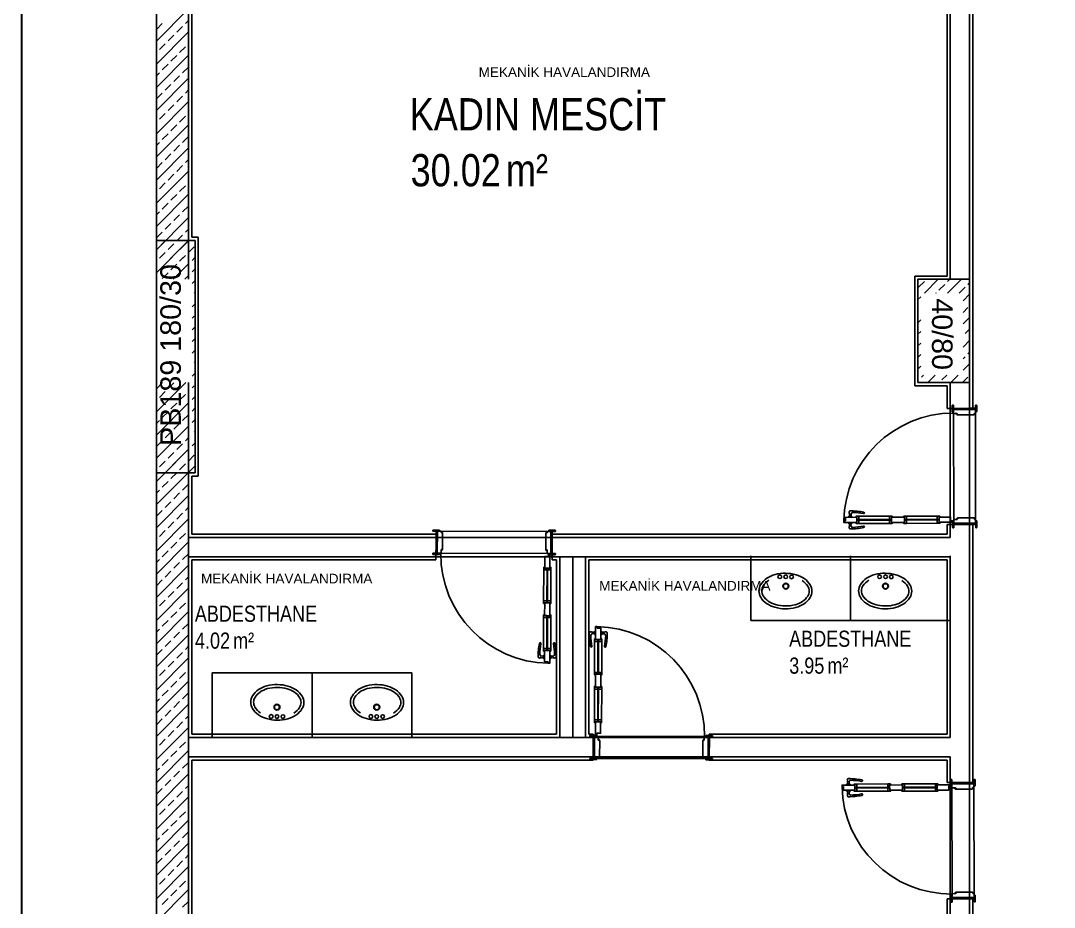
# Model space of a CAD drawing. Header units: centimetres. Extents: x 357699 to 366480, y -615216 to -609849.
# Drawn here: x 357699 to 358500, y -612708 to -612021 of the extents above; entities that cross this region are included whole.
import ezdxf

# ---------------------------------------------------------------- set-up
doc = ezdxf.new("R2010")
doc.units = ezdxf.units.CM
for name, color, linetype in [('ROTAS-HAV-CERCEVE', 7, 'Continuous'), ('ROTAS-MIMARI', 8, 'Continuous'), ('ROTAS-MIMARI-KOLON', 8, 'Continuous')]:
    doc.layers.add(name, color=color, linetype=linetype)
doc.styles.add('ROTAS', font='arial.ttf')

msp = doc.modelspace()

# ---------------------------------------------------------------- linework, layer by layer
at = {"layer": 'ROTAS-HAV-CERCEVE', "const_width": 1.5}
msp.add_lwpolyline([(357700, -615060), (359300, -615060), (359300, -609850), (357700, -609850)], close=True, dxfattribs=at)
at = {"layer": 'ROTAS-MIMARI'}
for p, q in [((357804.37, -613401.35), (357804.37, -611886.35)), ((357804.37, -614601.35), (357804.37, -611886.35)), ((357804.37, -611886.35), (357804.37, -614601.35)), ((357804.37, -612221.35), (357804.37, -611886.35)), ((357804.37, -611886.35), (357804.37, -614601.35)), ((357829.37, -612221.35), (357829.37, -611916.35)), ((357829.37, -612191.35), (357829.37, -611916.35)), ((358434.37, -612806.35), (358434.37, -611911.35)), ((357831.87, -612188.85), (357831.87, -611918.85)), ((358436.87, -612169.95), (358436.87, -611918.85)), ((358416.87, -611993.85), (358416.87, -612218.85)), ((358419.37, -611991.35), (358419.37, -612221.35)), ((357829.14, -612038.96), (357829.37, -612038.73)), ((357804.37, -612045.77), (357804.45, -612045.69)), ((357829.14, -612092.84), (357829.37, -612092.62)), ((357804.37, -612099.66), (357804.45, -612099.58)), ((357829.14, -612146.72), (357829.37, -612146.5)), ((357804.37, -612153.54), (357804.45, -612153.46)), ((358436.83, -612321.34), (358436.87, -612169.95)), ((357836.87, -612188.85), (357831.87, -612188.85)), ((357836.87, -612373.85), (357836.87, -612188.85)), ((357804.37, -612371.35), (357804.37, -612191.35)), ((357804.37, -612191.35), (357834.37, -612191.35)), ((357834.37, -612191.35), (357829.37, -612191.35)), ((357834.37, -612191.35), (357834.37, -612371.35)), ((357834.37, -612371.35), (357834.37, -612191.35)), ((357804.37, -612207.42), (357804.45, -612207.34)), ((357804.37, -612821.35), (357804.37, -612301.35)), ((357829.37, -612701.35), (357829.37, -612301.35)), ((358419.37, -612301.35), (358419.37, -612421.35)), ((358416.87, -612303.85), (358416.87, -612321.37)), ((357804.37, -612315.18), (357804.45, -612315.1)), ((358416.87, -612321.37), (358424.37, -612321.37)), ((358420.86, -612319.17), (358420.87, -612323.78)), ((358421.16, -612318.87), (358421.86, -612318.87)), ((358421.16, -612318.87), (358421.86, -612318.87)), ((358421.17, -612324.08), (358421.87, -612324.08)), ((358421.86, -612318.87), (358421.87, -612325.02)), ((358421.87, -612321.37), (358424.37, -612321.37)), ((358421.87, -612322.37), (358438.87, -612322.33)), ((358422.06, -612407.72), (358421.87, -612325.02)), ((358422.18, -612325.32), (358424.68, -612325.32)), ((358436.37, -612321.34), (358424.37, -612321.37)), ((358424.37, -612321.37), (358424.37, -612322.37)), ((358424.68, -612325.32), (358424.68, -612326.12)), ((358434.33, -612321.34), (358436.83, -612321.34)), ((358436.37, -612321.34), (358438.87, -612321.33)), ((358436.37, -612321.34), (358436.37, -612322.34)), ((358437.88, -612325.29), (358438.58, -612325.28)), ((358437.88, -612325.29), (358437.88, -612326.09)), ((358438.86, -612318.83), (358439.56, -612318.83)), ((358438.86, -612318.83), (358438.87, -612324.98)), ((358438.86, -612318.83), (358439.56, -612318.83)), ((358438.87, -612324.04), (358439.57, -612324.04)), ((358439.06, -612407.68), (358438.87, -612324.98)), ((358439.86, -612319.13), (358439.87, -612323.74)), ((358424.52, -612325.8), (358424.52, -612326.05)), ((358424.64, -612325.58), (358424.64, -612326.27)), ((358424.64, -612325.8), (358425.12, -612325.8)), ((358424.64, -612326.05), (358425.12, -612326.05)), ((358424.98, -612326.41), (358437.58, -612326.39)), ((358425.12, -612325.8), (358425.12, -612326.05)), ((357804.37, -612369.06), (357804.45, -612368.98)), ((357804.37, -612369.06), (357804.45, -612368.98)), ((357829.37, -612421.35), (357829.37, -612371.35)), ((357831.87, -612418.85), (357831.87, -612373.85)), ((357831.87, -612373.85), (357836.87, -612373.85)), ((358372.41, -612404.94), (358348.48, -612404.99)), ((358409.3, -612404.86), (358385.37, -612404.91)), ((358373.9, -612407.53), (358347.01, -612407.59)), ((358373.9, -612407.95), (358347.01, -612408.01)), ((358372.42, -612410.54), (358348.49, -612410.59)), ((358383.9, -612407.51), (358410.79, -612407.45)), ((358383.9, -612407.93), (358410.79, -612407.87)), ((358409.32, -612410.46), (358385.38, -612410.51)), ((358424.37, -612411.37), (358416.87, -612411.37)), ((358416.87, -612411.37), (358416.87, -612418.85)), ((358421.02, -612408.69), (358420.79, -612408.65)), ((358420.96, -612408.99), (358420.79, -612408.95)), ((358421.07, -612413.57), (358421.06, -612409.82)), ((358421.36, -612409.52), (358422.06, -612409.52)), ((358421.93, -612409.09), (358422.06, -612409.09)), ((358421.94, -612408.79), (358422.06, -612408.79)), ((358422.07, -612413.87), (358422.06, -612407.72)), ((358422.06, -612410.37), (358439.06, -612410.33)), ((358422.07, -612411.37), (358424.57, -612411.37)), ((358422.36, -612407.42), (358424.86, -612407.42)), ((358424.57, -612411.37), (358424.56, -612410.37)), ((358436.57, -612411.34), (358424.57, -612411.37)), ((358424.7, -612406.93), (358424.7, -612406.68)), ((358424.82, -612407.15), (358424.82, -612406.46)), ((358424.82, -612406.68), (358425.3, -612406.68)), ((358424.82, -612406.93), (358425.3, -612406.93)), ((358424.86, -612407.42), (358424.86, -612406.62)), ((358425.16, -612406.31), (358437.76, -612406.29)), ((358425.3, -612406.93), (358425.3, -612406.68)), ((358436.87, -612411.39), (358434.37, -612411.39)), ((358436.57, -612411.34), (358436.56, -612410.34)), ((358436.57, -612411.34), (358439.07, -612411.33)), ((358436.87, -612611.32), (358436.87, -612411.39)), ((358438.06, -612407.39), (358438.06, -612406.59)), ((358438.06, -612407.39), (358438.76, -612407.38)), ((358439.07, -612413.83), (358439.06, -612407.68)), ((358439.06, -612408.63), (358439.76, -612408.62)), ((358440.07, -612413.53), (358440.06, -612408.92)), ((357829.14, -612416.13), (357829.37, -612415.9)), ((358419.37, -612421.35), (357829.37, -612421.35)), ((358021.04, -612418.85), (357831.87, -612418.85)), ((358018.55, -612416.65), (358018.55, -612415.95)), ((358018.55, -612416.65), (358018.55, -612415.95)), ((358018.55, -612416.65), (358024.7, -612416.66)), ((358018.85, -612415.65), (358023.46, -612415.66)), ((358021.04, -612419.15), (358021.02, -612431.15)), ((358021.04, -612419.15), (358021.05, -612416.65)), ((358021.04, -612421.35), (358021.04, -612418.85)), ((358021.04, -612419.15), (358022.04, -612419.15)), ((358022.01, -612433.65), (358022.05, -612416.65)), ((358023.76, -612416.66), (358023.76, -612415.96)), ((358107.4, -612416.84), (358024.7, -612416.66)), ((358025, -612417.66), (358025, -612416.96)), ((358025, -612417.66), (358025.8, -612417.66)), ((358026.07, -612430.56), (358026.1, -612417.96)), ((358105.97, -612430.74), (358106, -612418.14)), ((358107.1, -612417.84), (358106.3, -612417.84)), ((358107.1, -612417.84), (358107.1, -612417.14)), ((358113.55, -612416.86), (358107.4, -612416.84)), ((358108.34, -612416.85), (358108.34, -612416.15)), ((358113.25, -612415.86), (358108.64, -612415.85)), ((358110.01, -612433.85), (358110.05, -612416.85)), ((358111.04, -612419.35), (358110.04, -612419.35)), ((358111.04, -612419.35), (358111.02, -612431.35)), ((358416.87, -612418.85), (358111.03, -612418.85)), ((358111.03, -612418.85), (358111.04, -612421.35)), ((358111.04, -612419.35), (358111.05, -612416.85)), ((358113.55, -612416.86), (358113.55, -612416.16)), ((358113.55, -612416.86), (358113.55, -612416.16)), ((358421.37, -612413.87), (358422.07, -612413.87)), ((358421.37, -612413.87), (358422.07, -612413.87)), ((358439.07, -612413.83), (358439.77, -612413.83)), ((358439.07, -612413.83), (358439.77, -612413.83)), ((357804.37, -612422.94), (357804.45, -612422.86)), ((358116.87, -612436.35), (357829.37, -612436.35)), ((357829.37, -612436.35), (357829.37, -612576.35)), ((358018.51, -612434.35), (358018.51, -612433.65)), ((358018.51, -612433.65), (358024.66, -612433.66)), ((358018.51, -612434.35), (358018.51, -612433.65)), ((358018.81, -612434.65), (358023.42, -612434.66)), ((358020.99, -612431.35), (358020.99, -612438.85)), ((358021.01, -612433.65), (358021.02, -612431.15)), ((358021.02, -612431.15), (358022.02, -612431.15)), ((358023.72, -612434.36), (358023.72, -612433.66)), ((358107.36, -612433.84), (358024.66, -612433.66)), ((358024.96, -612433.36), (358024.97, -612430.86)), ((358024.97, -612430.86), (358025.77, -612430.86)), ((358025.23, -612430.9), (358025.92, -612430.9)), ((358025.45, -612430.42), (358025.71, -612430.42)), ((358025.45, -612430.9), (358025.45, -612430.42)), ((358025.45, -612431.02), (358025.7, -612431.02)), ((358025.71, -612430.9), (358025.71, -612430.42)), ((358106.8, -612431.08), (358106.11, -612431.08)), ((358107.07, -612431.04), (358106.27, -612431.04)), ((358106.59, -612430.6), (358106.33, -612430.6)), ((358106.33, -612431.08), (358106.33, -612430.6)), ((358106.58, -612431.2), (358106.33, -612431.2)), ((358106.58, -612431.08), (358106.59, -612430.6)), ((358107.06, -612433.54), (358107.07, -612431.04)), ((358113.51, -612433.86), (358107.36, -612433.84)), ((358108.33, -612434.89), (358108.28, -612435.12)), ((358108.43, -612433.97), (358108.43, -612433.85)), ((358108.62, -612434.95), (358108.59, -612435.12)), ((358108.73, -612433.98), (358108.73, -612433.85)), ((358109.16, -612434.55), (358109.16, -612433.85)), ((358113.21, -612434.86), (358109.46, -612434.85)), ((358111.02, -612431.35), (358110.02, -612431.35)), ((358111.01, -612433.85), (358111.02, -612431.35)), ((358111.02, -612438.85), (358111.02, -612431.35)), ((358113.51, -612434.56), (358113.51, -612433.86)), ((358113.51, -612434.56), (358113.51, -612433.86)), ((358116.87, -612576.35), (358116.87, -612436.35)), ((358136.87, -612436.35), (358116.87, -612436.35)), ((358126.87, -612576.35), (358126.87, -612436.35)), ((358419.37, -612436.35), (358136.87, -612436.35)), ((358136.87, -612436.35), (358136.87, -612576.35)), ((358264.8, -612485.73), (358264.8, -612435.73)), ((358342.07, -612485.73), (358342.07, -612435.73)), ((358342.07, -612435.73), (358342.07, -612485.73)), ((358419.35, -612435.73), (358419.35, -612485.73)), ((358419.37, -612576.35), (358419.37, -612436.35)), ((358020.99, -612438.85), (357831.87, -612438.85)), ((357831.87, -612438.85), (357831.87, -612573.85)), ((358106.97, -612472), (358107.03, -612445.11)), ((358107.39, -612472.01), (358107.45, -612445.11)), ((358114.37, -612438.85), (358111.02, -612438.85)), ((358114.37, -612573.85), (358114.37, -612438.85)), ((358416.87, -612438.85), (358139.37, -612438.85)), ((358139.37, -612438.85), (358139.37, -612573.85)), ((358416.87, -612573.85), (358416.87, -612438.85)), ((358104.44, -612446.59), (358104.39, -612470.52)), ((358110.04, -612446.6), (358109.99, -612470.53)), ((357804.37, -612476.83), (357804.45, -612476.75)), ((357829.14, -612470.01), (357829.37, -612469.79)), ((358104.36, -612483.48), (358104.31, -612507.41)), ((358106.95, -612482), (358106.89, -612508.9)), ((358107.37, -612482.01), (358107.31, -612508.9)), ((358109.96, -612483.49), (358109.91, -612507.42)), ((358342.07, -612485.73), (358264.8, -612485.73)), ((358419.35, -612485.73), (358342.07, -612485.73)), ((358146.39, -612527.41), (358146.45, -612500.51)), ((358146.81, -612527.41), (358146.87, -612500.52)), ((358143.8, -612525.92), (358143.86, -612501.99)), ((358149.4, -612525.93), (358149.46, -612502)), ((357829.14, -612523.89), (357829.37, -612523.67)), ((357804.37, -612530.71), (357804.45, -612530.63)), ((357847.69, -612576.35), (357847.69, -612526.35)), ((357847.69, -612526.35), (357924.97, -612526.35)), ((357924.97, -612526.35), (357924.97, -612576.35)), ((357924.97, -612576.35), (357924.97, -612526.35)), ((357924.97, -612526.35), (358002.24, -612526.35)), ((358002.24, -612526.35), (358002.24, -612576.35)), ((358143.72, -612562.81), (358143.77, -612538.88)), ((358146.37, -612537.41), (358146.31, -612564.3)), ((358146.79, -612537.41), (358146.73, -612564.3)), ((358149.32, -612562.82), (358149.37, -612538.89)), ((357829.14, -612577.77), (357829.37, -612577.55)), ((357829.37, -612576.35), (358116.87, -612576.35)), ((357831.87, -612573.85), (358114.37, -612573.85)), ((358116.87, -612576.35), (358136.87, -612576.35)), ((358136.87, -612576.35), (358419.37, -612576.35)), ((358139.37, -612573.85), (358142.72, -612573.85)), ((358140.25, -612574.85), (358140.25, -612575.55)), ((358140.25, -612574.85), (358140.25, -612575.55)), ((358140.25, -612575.55), (358146.4, -612575.57)), ((358140.55, -612574.55), (358144.3, -612574.56)), ((358142.72, -612573.85), (358142.72, -612581.35)), ((358142.72, -612590.06), (358142.75, -612578.06)), ((358142.75, -612575.56), (358142.75, -612578.06)), ((358142.75, -612578.06), (358143.75, -612578.06)), ((358143.75, -612575.56), (358143.71, -612592.56)), ((358144.6, -612574.86), (358144.6, -612575.56)), ((358145.03, -612575.43), (358145.03, -612575.56)), ((358145.14, -612574.46), (358145.17, -612574.3)), ((358145.33, -612575.44), (358145.33, -612575.56)), ((358145.43, -612574.52), (358145.48, -612574.3)), ((358146.4, -612575.57), (358229.1, -612575.75)), ((358146.7, -612575.87), (358146.7, -612578.37)), ((358146.7, -612578.37), (358147.5, -612578.37)), ((358146.96, -612578.33), (358147.65, -612578.33)), ((358147.18, -612578.21), (358147.43, -612578.21)), ((358147.18, -612578.33), (358147.18, -612578.81)), ((358147.18, -612578.81), (358147.43, -612578.81)), ((358147.43, -612578.33), (358147.43, -612578.81)), ((358147.79, -612578.67), (358147.77, -612591.27)), ((358227.69, -612578.85), (358227.67, -612591.45)), ((358228.53, -612578.51), (358227.84, -612578.51)), ((358228.8, -612578.55), (358228, -612578.55)), ((358228.31, -612578.39), (358228.06, -612578.39)), ((358228.06, -612578.51), (358228.06, -612578.99)), ((358228.31, -612578.99), (358228.06, -612578.99)), ((358228.31, -612578.51), (358228.31, -612578.99)), ((358228.8, -612576.05), (358228.8, -612578.55)), ((358235.25, -612575.76), (358229.1, -612575.75)), ((358230.04, -612575.05), (358230.04, -612575.75)), ((358234.95, -612574.76), (358230.35, -612574.75)), ((358231.75, -612575.76), (358231.71, -612592.76)), ((358232.75, -612578.26), (358231.75, -612578.26)), ((358232.72, -612590.26), (358232.75, -612578.26)), ((358232.74, -612581.35), (358232.74, -612573.85)), ((358232.74, -612573.85), (358416.87, -612573.85)), ((358232.75, -612575.76), (358232.75, -612578.26)), ((358235.25, -612575.06), (358235.25, -612575.76)), ((358235.25, -612575.06), (358235.25, -612575.76)), ((357804.37, -612584.59), (357804.45, -612584.51)), ((357829.37, -612791.35), (357829.37, -612591.35)), ((357829.37, -612591.35), (358419.37, -612591.35)), ((357831.87, -612788.85), (357831.87, -612593.85)), ((357831.87, -612593.85), (358142.72, -612593.85)), ((358140.21, -612592.55), (358140.21, -612593.25)), ((358140.21, -612592.55), (358146.36, -612592.57)), ((358140.21, -612592.55), (358140.21, -612593.25)), ((358140.51, -612593.55), (358145.12, -612593.56)), ((358142.72, -612590.06), (358142.71, -612592.56)), ((358142.72, -612590.06), (358143.72, -612590.06)), ((358142.72, -612593.85), (358142.72, -612591.35)), ((358145.42, -612592.56), (358145.42, -612593.26)), ((358146.36, -612592.57), (358229.06, -612592.75)), ((358146.67, -612591.57), (358146.66, -612592.27)), ((358146.67, -612591.57), (358147.47, -612591.57)), ((358228.77, -612591.75), (358227.97, -612591.75)), ((358228.77, -612591.75), (358228.76, -612592.45)), ((358235.21, -612592.76), (358229.06, -612592.75)), ((358230.01, -612592.75), (358230, -612593.45)), ((358234.91, -612593.76), (358230.3, -612593.75)), ((358232.72, -612590.26), (358231.72, -612590.26)), ((358232.72, -612590.26), (358232.71, -612592.76)), ((358232.72, -612591.35), (358232.72, -612593.85)), ((358232.72, -612593.85), (358416.87, -612593.85)), ((358235.21, -612592.76), (358235.21, -612593.46)), ((358235.21, -612592.76), (358235.21, -612593.46)), ((358416.87, -612593.85), (358416.87, -612611.36)), ((358419.37, -612591.35), (358419.37, -612771.35)), ((358370.96, -612612.41), (358347.03, -612612.46)), ((358407.85, -612612.33), (358383.92, -612612.38)), ((358416.87, -612611.36), (358424.37, -612611.35)), ((358419.5, -612613.75), (358419.33, -612613.78)), ((358419.59, -612609.16), (358419.6, -612612.91)), ((358419.89, -612608.86), (358420.59, -612608.86)), ((358419.89, -612608.86), (358420.59, -612608.86)), ((358419.9, -612613.21), (358420.6, -612613.21)), ((358420.47, -612613.64), (358420.6, -612613.64)), ((358420.59, -612608.86), (358420.6, -612615.01)), ((358420.6, -612611.36), (358423.1, -612611.35)), ((358420.6, -612612.36), (358437.6, -612612.32)), ((358435.1, -612611.33), (358423.1, -612611.35)), ((358423.1, -612611.35), (358423.1, -612612.35)), ((358434.37, -612611.33), (358436.87, -612611.32)), ((358435.1, -612611.33), (358437.6, -612611.32)), ((358435.1, -612611.33), (358435.1, -612612.33)), ((358437.59, -612608.82), (358438.29, -612608.82)), ((358437.59, -612608.82), (358437.6, -612614.97)), ((358437.59, -612608.82), (358438.29, -612608.82)), ((358438.59, -612609.12), (358438.6, -612613.73)), ((358372.44, -612615), (358345.55, -612615.06)), ((358372.44, -612615.42), (358345.55, -612615.48)), ((358370.97, -612618.01), (358347.04, -612618.06)), ((358382.44, -612614.97), (358409.34, -612614.91)), ((358382.44, -612615.39), (358409.34, -612615.33)), ((358407.86, -612617.93), (358383.93, -612617.98)), ((358419.56, -612614.04), (358419.33, -612614.09)), ((358420.48, -612613.94), (358420.6, -612613.94)), ((358420.6, -612615.01), (358420.79, -612697.71)), ((358420.91, -612615.31), (358423.41, -612615.3)), ((358423.25, -612615.78), (358423.25, -612616.04)), ((358423.37, -612615.57), (358423.37, -612616.26)), ((358423.37, -612615.78), (358423.85, -612615.78)), ((358423.37, -612616.04), (358423.85, -612616.04)), ((358423.41, -612615.3), (358423.41, -612616.1)), ((358423.71, -612616.4), (358436.31, -612616.37)), ((358423.85, -612615.78), (358423.85, -612616.04)), ((358436.61, -612615.27), (358437.31, -612615.27)), ((358436.61, -612615.27), (358436.61, -612616.07)), ((358437.6, -612614.03), (358438.3, -612614.03)), ((358437.6, -612614.97), (358437.79, -612697.67)), ((357829.14, -612631.66), (357829.37, -612631.43)), ((357804.37, -612638.47), (357804.45, -612638.39)), ((357829.14, -612685.54), (357829.37, -612685.31)), ((357804.37, -612692.35), (357804.45, -612692.27)), ((357829.37, -612791.35), (357829.37, -612701.35)), ((358424.37, -612701.35), (358416.87, -612701.36)), ((358416.87, -612701.36), (358416.87, -612768.85)), ((358419.8, -612703.56), (358419.79, -612698.95)), ((358420.09, -612698.65), (358420.79, -612698.65)), ((358420.8, -612703.86), (358420.79, -612697.71)), ((358420.79, -612700.36), (358437.79, -612700.32)), ((358420.8, -612701.36), (358423.3, -612701.35)), ((358421.09, -612697.41), (358423.59, -612697.4)), ((358423.3, -612701.35), (358423.29, -612700.35)), ((358435.3, -612701.33), (358423.3, -612701.35)), ((358423.43, -612696.92), (358423.43, -612696.66)), ((358423.55, -612697.14), (358423.55, -612696.45)), ((358423.55, -612696.66), (358424.03, -612696.66)), ((358423.55, -612696.92), (358424.03, -612696.92)), ((358423.59, -612697.4), (358423.59, -612696.6)), ((358423.89, -612696.3), (358436.49, -612696.27)), ((358424.03, -612696.92), (358424.03, -612696.66)), ((358436.87, -612701.33), (358434.37, -612701.33)), ((358435.3, -612701.33), (358435.29, -612700.33)), ((358435.3, -612701.33), (358437.8, -612701.32)), ((358436.79, -612697.37), (358436.79, -612696.57)), ((358436.79, -612697.37), (358437.49, -612697.37)), ((358436.87, -612803.85), (358436.87, -612701.33)), ((358437.8, -612703.82), (358437.79, -612697.67)), ((358437.79, -612698.61), (358438.49, -612698.61)), ((358438.8, -612703.52), (358438.79, -612698.91)), ((358420.1, -612703.86), (358420.8, -612703.86)), ((358420.1, -612703.86), (358420.8, -612703.86)), ((358437.8, -612703.82), (358438.5, -612703.82)), ((358437.8, -612703.82), (358438.5, -612703.82))]:
    msp.add_line(p, q, dxfattribs=at)
for points in [[(358340.39, -612405.81), (358340.39, -612405.31), (358343.39, -612405.31), (358343.39, -612405.81)], [(358342.64, -612405.31), (358342.51, -612402.85), (358343.73, -612402.04)], [(358340.4, -612409.81), (358340.4, -612410.31), (358343.4, -612410.31), (358343.4, -612409.81)], [(358373.9, -612407.65), (358347.01, -612407.71)], [(358347.01, -612407.91), (358373.9, -612407.85)], [(358383.9, -612407.63), (358410.79, -612407.57)], [(358410.79, -612407.77), (358383.9, -612407.83)], [(358107.09, -612472), (358107.15, -612445.11)], [(358107.35, -612445.11), (358107.29, -612472)], [(358107.07, -612482), (358107.01, -612508.9)], [(358107.21, -612508.9), (358107.27, -612482)], [(358144.67, -612493.9), (358144.17, -612493.9), (358144.17, -612496.9), (358144.67, -612496.9)], [(358146.55, -612500.51), (358146.49, -612527.41)], [(358146.69, -612527.41), (358146.75, -612500.52)], [(358148.67, -612493.91), (358149.17, -612493.91), (358149.17, -612496.91), (358148.67, -612496.91)], [(358149.17, -612496.16), (358151.63, -612496.04), (358152.44, -612497.27)], [(358104.59, -612513.25), (358102.13, -612513.37), (358101.33, -612512.14)], [(358105.09, -612515.5), (358104.59, -612515.5), (358104.59, -612512.5), (358105.09, -612512.5)], [(358109.09, -612515.51), (358109.59, -612515.51), (358109.59, -612512.51), (358109.09, -612512.51)], [(358146.41, -612564.3), (358146.47, -612537.41)], [(358146.67, -612537.41), (358146.61, -612564.3)], [(358338.94, -612613.28), (358338.94, -612612.78), (358341.94, -612612.77), (358341.94, -612613.27)], [(358338.95, -612617.28), (358338.95, -612617.78), (358341.95, -612617.77), (358341.95, -612617.27)], [(358341.2, -612617.78), (358341.08, -612620.23), (358342.31, -612621.04)], [(358345.55, -612615.16), (358372.44, -612615.1)], [(358372.44, -612615.3), (358345.55, -612615.36)], [(358409.34, -612615.01), (358382.44, -612615.07)], [(358382.44, -612615.27), (358409.34, -612615.21)]]:
    msp.add_lwpolyline(points, dxfattribs=at)
for points in [[(358346.48, -612405.8), (358346.48, -612405), (358348.48, -612404.99), (358348.49, -612407.58), (358347.01, -612407.59), (358347, -612405.8)], [(358374.41, -612405.74), (358374.41, -612404.94), (358372.41, -612404.94), (358372.42, -612407.53), (358373.9, -612407.53), (358373.89, -612405.74)], [(358383.37, -612405.72), (358383.37, -612404.92), (358385.37, -612404.91), (358385.38, -612407.5), (358383.9, -612407.51), (358383.89, -612405.72)], [(358411.31, -612405.65), (358411.3, -612404.85), (358409.3, -612404.86), (358409.31, -612407.45), (358410.79, -612407.45), (358410.79, -612405.66)], [(358338.16, -612408.62), (358337.01, -612408.62), (358337.01, -612409.82), (358347.01, -612409.8), (358347, -612405.8), (358338.15, -612405.82)], [(358346.49, -612409.8), (358346.49, -612410.6), (358348.49, -612410.59), (358348.49, -612408), (358347.01, -612408.01), (358347.01, -612409.8)], [(358374.42, -612409.74), (358374.42, -612410.54), (358372.42, -612410.54), (358372.42, -612407.95), (358373.9, -612407.95), (358373.9, -612409.74)], [(358383.9, -612409.72), (358383.89, -612405.72), (358373.89, -612405.74), (358373.9, -612409.74), (358383.9, -612409.72)], [(358383.38, -612409.72), (358383.38, -612410.52), (358385.38, -612410.51), (358385.38, -612407.92), (358383.9, -612407.93), (358383.9, -612409.72)], [(358411.31, -612409.65), (358411.32, -612410.45), (358409.32, -612410.46), (358409.31, -612407.87), (358410.79, -612407.87), (358410.79, -612409.66)], [(358410.79, -612409.66), (358420.79, -612409.63), (358420.79, -612408.43), (358419.64, -612408.44), (358419.64, -612405.64), (358410.79, -612405.66)], [(358109.24, -612445.12), (358109.27, -612435.12), (358108.07, -612435.11), (358108.06, -612436.26), (358105.26, -612436.26), (358105.24, -612445.11)], [(358105.25, -612444.59), (358104.45, -612444.59), (358104.44, -612446.59), (358107.03, -612446.59), (358107.03, -612445.11), (358105.24, -612445.11)], [(358109.25, -612444.6), (358110.05, -612444.6), (358110.04, -612446.6), (358107.45, -612446.59), (358107.45, -612445.11), (358109.24, -612445.12)], [(358105.18, -612472.52), (358104.38, -612472.52), (358104.39, -612470.52), (358106.98, -612470.52), (358106.97, -612472), (358105.18, -612472)], [(358109.18, -612472.01), (358105.18, -612472), (358105.16, -612482), (358109.16, -612482.01), (358109.18, -612472.01)], [(358109.18, -612472.53), (358109.98, -612472.53), (358109.99, -612470.53), (358107.4, -612470.53), (358107.39, -612472.01), (358109.18, -612472.01)], [(358105.16, -612481.48), (358104.36, -612481.48), (358104.36, -612483.48), (358106.95, -612483.48), (358106.95, -612482), (358105.16, -612482)], [(358109.16, -612481.49), (358109.96, -612481.49), (358109.96, -612483.49), (358107.37, -612483.49), (358107.37, -612482.01), (358109.16, -612482.01)], [(358145.88, -612491.66), (358145.88, -612490.51), (358144.68, -612490.51), (358144.66, -612500.51), (358148.66, -612500.52), (358148.68, -612491.67)], [(358144.66, -612499.99), (358143.86, -612499.99), (358143.86, -612501.99), (358146.45, -612501.99), (358146.45, -612500.51), (358144.66, -612500.51)], [(358148.66, -612500), (358149.46, -612500), (358149.46, -612502), (358146.87, -612502), (358146.87, -612500.52), (358148.66, -612500.52)], [(358105.1, -612509.41), (358104.3, -612509.41), (358104.31, -612507.41), (358106.9, -612507.42), (358106.89, -612508.9), (358105.1, -612508.89)], [(358107.88, -612517.75), (358107.88, -612518.9), (358109.08, -612518.9), (358109.1, -612508.9), (358105.1, -612508.89), (358105.08, -612517.74)], [(358109.1, -612509.42), (358109.9, -612509.42), (358109.91, -612507.42), (358107.32, -612507.42), (358107.31, -612508.9), (358109.1, -612508.9)], [(358144.6, -612527.92), (358143.8, -612527.92), (358143.8, -612525.92), (358146.39, -612525.93), (358146.39, -612527.41), (358144.6, -612527.4)], [(358144.58, -612537.4), (358148.58, -612537.41), (358148.6, -612527.41), (358144.6, -612527.4), (358144.58, -612537.4)], [(358148.6, -612527.93), (358149.4, -612527.93), (358149.4, -612525.93), (358146.81, -612525.93), (358146.81, -612527.41), (358148.6, -612527.41)], [(358144.58, -612536.88), (358143.78, -612536.88), (358143.77, -612538.88), (358146.36, -612538.89), (358146.37, -612537.41), (358144.58, -612537.4)], [(358148.58, -612536.89), (358149.38, -612536.89), (358149.37, -612538.89), (358146.78, -612538.89), (358146.79, -612537.41), (358148.58, -612537.41)], [(358144.52, -612564.81), (358143.72, -612564.81), (358143.72, -612562.81), (358146.31, -612562.82), (358146.31, -612564.3), (358144.52, -612564.29)], [(358144.52, -612564.29), (358144.5, -612574.29), (358145.7, -612574.3), (358145.7, -612573.15), (358148.5, -612573.15), (358148.52, -612564.3)], [(358148.52, -612564.82), (358149.32, -612564.82), (358149.32, -612562.82), (358146.73, -612562.82), (358146.73, -612564.3), (358148.52, -612564.3)], [(358336.7, -612614.49), (358335.55, -612614.49), (358335.55, -612613.29), (358345.55, -612613.27), (358345.56, -612617.27), (358336.71, -612617.29)], [(358345.03, -612613.27), (358345.03, -612612.47), (358347.03, -612612.46), (358347.03, -612615.05), (358345.55, -612615.06), (358345.55, -612613.27)], [(358372.96, -612613.21), (358372.96, -612612.41), (358370.96, -612612.41), (358370.96, -612615), (358372.44, -612615), (358372.44, -612613.21)], [(358382.44, -612613.18), (358382.45, -612617.18), (358372.45, -612617.21), (358372.44, -612613.21), (358382.44, -612613.18)], [(358381.92, -612613.19), (358381.92, -612612.39), (358383.92, -612612.38), (358383.92, -612614.97), (358382.44, -612614.97), (358382.44, -612613.18)], [(358409.85, -612613.12), (358409.85, -612612.32), (358407.85, -612612.33), (358407.86, -612614.92), (358409.34, -612614.91), (358409.33, -612613.12)], [(358409.33, -612613.12), (358419.33, -612613.1), (358419.33, -612614.3), (358418.18, -612614.3), (358418.19, -612617.1), (358409.34, -612617.12)], [(358345.04, -612617.27), (358345.04, -612618.07), (358347.04, -612618.06), (358347.03, -612615.47), (358345.55, -612615.48), (358345.56, -612617.27)], [(358372.97, -612617.21), (358372.97, -612618.01), (358370.97, -612618.01), (358370.96, -612615.42), (358372.44, -612615.42), (358372.45, -612617.21)], [(358381.93, -612617.19), (358381.93, -612617.99), (358383.93, -612617.98), (358383.92, -612615.39), (358382.44, -612615.39), (358382.45, -612617.18)], [(358409.86, -612617.12), (358409.86, -612617.92), (358407.86, -612617.93), (358407.86, -612615.34), (358409.34, -612615.33), (358409.34, -612617.12)]]:
    msp.add_lwpolyline(points, close=True, dxfattribs=at)
for centre, radius in [((358421.46, -612408.93), 0.5), ((358108.57, -612434.45), 0.5), ((358287.36, -612451.87), 1.43), ((358291.96, -612451.9), 1.43), ((358296.46, -612451.94), 1.43), ((358364.63, -612451.87), 1.43), ((358369.24, -612451.9), 1.43), ((358373.73, -612451.94), 1.43), ((358291.96, -612459.16), 2.3), ((358291.96, -612459.16), 1.94), ((358369.24, -612459.16), 2.3), ((358369.24, -612459.16), 1.94), ((357897.8, -612552.92), 2.3), ((357897.8, -612552.92), 1.94), ((357975.08, -612552.92), 2.3), ((357975.08, -612552.92), 1.94), ((357893.31, -612560.14), 1.43), ((357897.8, -612560.18), 1.43), ((357902.41, -612560.21), 1.43), ((357970.58, -612560.14), 1.43), ((357975.08, -612560.18), 1.43), ((357979.68, -612560.21), 1.43), ((358145.2, -612574.96), 0.5), ((358420, -612613.8), 0.5)]:
    msp.add_circle(centre, radius, dxfattribs=at)
for centre, radius, start, end in [((358421.82, -612409.85), 84.82, 89.96493, 179.1726), ((358421.16, -612319.17), 0.3, 90.12766, 180.20226), ((358421.17, -612323.78), 0.3, 180.05305, 270.12766), ((358422.17, -612325.02), 0.3, 180.12766, 270.12766), ((358438.57, -612324.98), 0.3, 270.12766, 0.20226), ((358439.56, -612319.13), 0.3, 0.05305, 90.12766), ((358439.57, -612323.74), 0.3, 270.12766, 0.12766), ((358424.62, -612325.93), 0.347, 86.75504, 273.50028), ((358424.98, -612326.11), 0.3, 180.12766, 270.12766), ((358437.58, -612326.09), 0.3, 270.05305, 0.12766), ((358342.08, -612401.87), 1.08, 100.69256, 206.63672), ((358336.94, -612403.87), 4.44, 341.06685, 19.94853), ((358341.98, -612456.56), 55.75, 79.24799, 90.10459), ((358341.98, -612456.56), 54.55, 79.25983, 88.1613), ((358352.27, -612402.37), 0.6, 258.73421, 78.73421), ((358342.11, -612413.75), 1.08, 153.61859, 259.56276), ((358336.96, -612411.77), 4.44, 340.30678, 19.18847), ((358346.86, -612411.75), 4.44, 161.06685, 193.22348), ((358343.77, -612412.23), 1.35, 203.61617, 269.7549), ((358341.77, -612359.06), 54.55, 272.09401, 280.99548), ((358352.29, -612413.2), 0.6, 281.52111, 101.52111), ((358421.36, -612409.82), 0.3, 90.12766, 180.20226), ((358421.37, -612413.57), 0.3, 180.05306, 270.12766), ((358422.36, -612407.72), 0.3, 90.12766, 180.12766), ((358424.8, -612406.81), 0.347, 86.75504, 273.50028), ((358425.16, -612406.61), 0.3, 90.12766, 180.12766), ((358437.76, -612406.59), 0.3, 0.12766, 90.20226), ((358438.76, -612407.68), 0.3, 0.05306, 90.12766), ((358439.76, -612408.92), 0.3, 0.12766, 90.12766), ((358439.77, -612413.53), 0.3, 270.12766, 0.20227), ((358018.85, -612415.95), 0.3, 89.79773, 179.87234), ((358023.46, -612415.96), 0.3, 359.87234, 89.87234), ((358024.7, -612416.96), 0.3, 359.87234, 89.94694), ((358025.8, -612417.96), 0.3, 359.79774, 89.87234), ((358106.3, -612418.14), 0.3, 89.87234, 179.94695), ((358107.4, -612417.14), 0.3, 89.79774, 179.87234), ((358108.64, -612416.15), 0.3, 89.87234, 179.87234), ((358113.25, -612416.16), 0.3, 359.87234, 89.94695), ((358341.77, -612359.06), 55.75, 270.15072, 281.00733), ((358018.81, -612434.35), 0.3, 179.87234, 269.94694), ((358023.42, -612434.36), 0.3, 269.79774, 359.87234), ((358024.66, -612433.36), 0.3, 269.87234, 359.87234), ((358109.48, -612434.09), 84.82, 179.70961, 268.91728), ((358025.58, -612430.92), 0.347, 176.49972, 3.24496), ((358025.77, -612430.56), 0.3, 269.87234, 359.87234), ((358106.27, -612430.74), 0.3, 179.87234, 269.87234), ((358106.46, -612431.1), 0.347, 176.49972, 3.24496), ((358107.36, -612433.54), 0.3, 179.87234, 269.87234), ((358109.46, -612434.55), 0.3, 179.87234, 269.94695), ((358113.21, -612434.56), 0.3, 269.79774, 359.87234), ((358285.89, -612466.16), 15.7, 123.43802, 147.88996), ((358289.35, -612471.41), 21.99, 105.12094, 123.43802), ((358291.59, -612479.69), 30.56, 89.60337, 105.12094), ((358291.59, -612479.69), 30.56, 74.0858, 89.60337), ((358293.94, -612471.45), 21.99, 55.76871, 74.0858), ((358297.48, -612466.24), 15.7, 31.31678, 55.76871), ((358363.16, -612466.16), 15.7, 123.43802, 147.88996), ((358366.63, -612471.41), 21.99, 105.12094, 123.43802), ((358368.87, -612479.69), 30.56, 89.60337, 105.12094), ((358368.87, -612479.69), 30.56, 74.0858, 89.60337), ((358371.22, -612471.45), 21.99, 55.76871, 74.0858), ((358374.76, -612466.24), 15.7, 31.31678, 55.76871), ((358280.58, -612462.83), 9.43, 147.88996, 179.60337), ((358280.58, -612462.83), 7.24, 147.88996, 179.60337), ((358285.89, -612466.16), 13.51, 120.98011, 147.88996), ((358297.48, -612466.24), 13.51, 31.31678, 58.22663), ((358302.84, -612462.99), 7.24, 359.60337, 31.31678), ((358302.84, -612462.99), 9.43, 359.60337, 31.31678), ((358357.85, -612462.83), 9.43, 147.88996, 179.60337), ((358357.85, -612462.83), 7.24, 147.88996, 179.60337), ((358363.16, -612466.16), 13.51, 120.98011, 147.88996), ((358374.76, -612466.24), 13.51, 31.31678, 58.22663), ((358380.11, -612462.99), 7.24, 359.60337, 31.31678), ((358380.11, -612462.99), 9.43, 359.60337, 31.31678), ((358280.58, -612462.83), 9.43, 179.60337, 211.31678), ((358285.93, -612459.57), 15.7, 211.31678, 235.76871), ((358280.58, -612462.83), 7.24, 179.60337, 211.31678), ((358285.93, -612459.57), 13.51, 211.31678, 235.76871), ((358297.53, -612459.66), 13.51, 303.43802, 327.88996), ((358297.53, -612459.66), 15.7, 303.43802, 327.88996), ((358302.84, -612462.99), 7.24, 327.88996, 359.60337), ((358302.84, -612462.99), 9.43, 327.88996, 359.60337), ((358357.85, -612462.83), 9.43, 179.60337, 211.31678), ((358363.21, -612459.57), 15.7, 211.31678, 235.76871), ((358357.85, -612462.83), 7.24, 179.60337, 211.31678), ((358363.21, -612459.57), 13.51, 211.31678, 235.76871), ((358374.8, -612459.66), 13.51, 303.43802, 327.88996), ((358374.8, -612459.66), 15.7, 303.43802, 327.88996), ((358380.11, -612462.99), 7.24, 327.88996, 359.60337), ((358380.11, -612462.99), 9.43, 327.88996, 359.60337), ((358289.47, -612454.37), 21.99, 235.76871, 254.0858), ((358289.47, -612454.37), 19.8, 235.76871, 254.0858), ((358291.82, -612446.13), 30.56, 254.0858, 269.60337), ((358291.82, -612446.13), 28.38, 254.0858, 269.60337), ((358291.82, -612446.13), 30.56, 269.60337, 285.12094), ((358291.82, -612446.13), 28.38, 269.60337, 285.12094), ((358294.06, -612454.41), 19.8, 285.12094, 303.43802), ((358294.06, -612454.41), 21.99, 285.12094, 303.43802), ((358366.75, -612454.37), 21.99, 235.76871, 254.0858), ((358366.75, -612454.37), 19.8, 235.76871, 254.0858), ((358369.1, -612446.13), 30.56, 254.0858, 269.60337), ((358369.1, -612446.13), 28.38, 254.0858, 269.60337), ((358369.1, -612446.13), 30.56, 269.60337, 285.12094), ((358369.1, -612446.13), 28.38, 269.60337, 285.12094), ((358371.34, -612454.41), 19.8, 285.12094, 303.43802), ((358371.34, -612454.41), 21.99, 285.12094, 303.43802), ((358144.28, -612575.32), 84.82, 359.70961, 88.91728), ((358140.73, -612495.59), 1.08, 63.36328, 169.30744), ((358195.42, -612495.49), 55.75, 179.89541, 190.75201), ((358142.25, -612497.26), 1.35, 113.36085, 179.49958), ((358195.42, -612495.49), 54.55, 181.8387, 190.74017), ((358142.73, -612490.45), 4.44, 250.05147, 288.93315), ((358142.71, -612500.35), 4.44, 70.81153, 102.96816), ((358150.63, -612490.47), 4.44, 250.81153, 289.69322), ((358097.92, -612495.28), 54.55, 349.00452, 357.90599), ((358152.61, -612495.62), 1.08, 10.43724, 116.38141), ((358097.92, -612495.28), 55.75, 348.99267, 359.84928), ((358155.84, -612514.14), 55.75, 168.99267, 179.84928), ((358101.7, -612503.61), 0.6, 348.47889, 168.47889), ((358155.84, -612514.14), 54.55, 169.00452, 177.90599), ((358112.53, -612503.64), 0.6, 11.26579, 191.26579), ((358058.34, -612513.92), 54.55, 1.8387, 10.74017), ((358058.34, -612513.92), 55.75, 359.89541, 10.75201), ((358141.24, -612505.78), 0.6, 191.26579, 11.26579), ((358152.06, -612505.8), 0.6, 168.47889, 348.47889), ((358101.15, -612513.79), 1.08, 190.43724, 296.38141), ((358103.13, -612518.95), 4.44, 70.81153, 109.69322), ((358111.05, -612509.06), 4.44, 250.81153, 282.96816), ((358111.03, -612518.96), 4.44, 70.05147, 108.93315), ((358111.52, -612512.16), 1.35, 293.36085, 359.49958), ((358113.03, -612513.82), 1.08, 243.36328, 349.30744), ((357892.24, -612552.43), 15.7, 123.43802, 147.88996), ((357892.24, -612552.43), 13.51, 123.43802, 147.88996), ((357895.66, -612557.67), 21.99, 105.12094, 123.43802), ((357895.66, -612557.67), 19.8, 105.12094, 123.43802), ((357897.89, -612565.95), 30.56, 89.60337, 105.12094), ((357897.89, -612565.95), 28.38, 89.60337, 105.12094), ((357897.89, -612565.95), 28.38, 74.0858, 89.60337), ((357897.89, -612565.95), 30.56, 74.0858, 89.60337), ((357900.24, -612557.71), 19.8, 55.76871, 74.0858), ((357900.24, -612557.71), 21.99, 55.76871, 74.0858), ((357903.83, -612552.51), 13.51, 31.31678, 55.76871), ((357903.83, -612552.51), 15.7, 31.31678, 55.76871), ((357969.51, -612552.43), 15.7, 123.43802, 147.88996), ((357969.51, -612552.43), 13.51, 123.43802, 147.88996), ((357972.93, -612557.67), 21.99, 105.12094, 123.43802), ((357972.93, -612557.67), 19.8, 105.12094, 123.43802), ((357975.17, -612565.95), 30.56, 89.60337, 105.12094), ((357975.17, -612565.95), 28.38, 89.60337, 105.12094), ((357975.17, -612565.95), 28.38, 74.0858, 89.60337), ((357975.17, -612565.95), 30.56, 74.0858, 89.60337), ((357977.52, -612557.71), 19.8, 55.76871, 74.0858), ((357977.52, -612557.71), 21.99, 55.76871, 74.0858), ((357981.1, -612552.51), 13.51, 31.31678, 55.76871), ((357981.1, -612552.51), 15.7, 31.31678, 55.76871), ((357886.93, -612549.09), 9.43, 147.88996, 179.60337), ((357886.93, -612549.09), 9.43, 179.60337, 211.31678), ((357886.93, -612549.09), 7.24, 147.88996, 179.60337), ((357886.93, -612549.09), 7.24, 179.60337, 211.31678), ((357909.18, -612549.25), 7.24, 327.88996, 359.60337), ((357909.18, -612549.25), 7.24, 359.60337, 31.31678), ((357909.18, -612549.25), 9.43, 327.88996, 359.60337), ((357909.18, -612549.25), 9.43, 359.60337, 31.31678), ((357964.2, -612549.09), 9.43, 147.88996, 179.60337), ((357964.2, -612549.09), 9.43, 179.60337, 211.31678), ((357964.2, -612549.09), 7.24, 147.88996, 179.60337), ((357964.2, -612549.09), 7.24, 179.60337, 211.31678), ((357986.46, -612549.25), 7.24, 327.88996, 359.60337), ((357986.46, -612549.25), 7.24, 359.60337, 31.31678), ((357986.46, -612549.25), 9.43, 327.88996, 359.60337), ((357986.46, -612549.25), 9.43, 359.60337, 31.31678), ((357892.28, -612545.84), 15.7, 211.31678, 235.76871), ((357892.28, -612545.84), 13.51, 211.31678, 238.22663), ((357903.87, -612545.92), 13.51, 300.98011, 327.88996), ((357903.87, -612545.92), 15.7, 303.43802, 327.88996), ((357969.56, -612545.84), 15.7, 211.31678, 235.76871), ((357969.56, -612545.84), 13.51, 211.31678, 238.22663), ((357981.15, -612545.92), 13.51, 300.98011, 327.88996), ((357981.15, -612545.92), 15.7, 303.43802, 327.88996), ((357895.82, -612540.64), 21.99, 235.76871, 254.0858), ((357898.17, -612532.39), 30.56, 254.0858, 269.60337), ((357898.17, -612532.39), 30.56, 269.60337, 285.12094), ((357900.41, -612540.67), 21.99, 285.12094, 303.43802), ((357973.1, -612540.64), 21.99, 235.76871, 254.0858), ((357975.45, -612532.39), 30.56, 254.0858, 269.60337), ((357975.45, -612532.39), 30.56, 269.60337, 285.12094), ((357977.68, -612540.67), 21.99, 285.12094, 303.43802), ((358140.55, -612574.85), 0.3, 89.79774, 179.87234), ((358144.3, -612574.86), 0.3, 359.87234, 89.94695), ((358146.4, -612575.87), 0.3, 359.87234, 89.87234), ((358147.31, -612578.31), 0.347, 356.49972, 183.24496), ((358147.49, -612578.67), 0.3, 359.87234, 89.87234), ((358227.99, -612578.85), 0.3, 89.87234, 179.87234), ((358228.19, -612578.49), 0.347, 356.49972, 183.24496), ((358229.1, -612576.05), 0.3, 89.87234, 179.87234), ((358230.34, -612575.05), 0.3, 89.79774, 179.87234), ((358234.95, -612575.06), 0.3, 359.87234, 89.94694), ((358140.51, -612593.25), 0.3, 179.87234, 269.94695), ((358145.12, -612593.26), 0.3, 269.87234, 359.87234), ((358146.36, -612592.27), 0.3, 269.79774, 359.87234), ((358147.47, -612591.27), 0.3, 269.87234, 359.94695), ((358227.97, -612591.45), 0.3, 179.79774, 269.87234), ((358229.06, -612592.45), 0.3, 179.87234, 269.94694), ((358230.3, -612593.45), 0.3, 179.87234, 269.87234), ((358234.91, -612593.46), 0.3, 269.79773, 359.87234), ((358340.63, -612609.34), 1.08, 100.69256, 206.63672), ((358335.49, -612611.34), 4.44, 341.06685, 19.94853), ((358340.53, -612664.02), 55.75, 79.24799, 90.10459), ((358345.39, -612611.32), 4.44, 167.03184, 199.18847), ((358342.29, -612610.85), 1.35, 90.50042, 156.63915), ((358340.53, -612664.03), 54.55, 79.25983, 88.1613), ((358350.81, -612609.84), 0.6, 258.73421, 78.73421), ((358419.89, -612609.16), 0.3, 90.12766, 180.20226), ((358419.9, -612612.91), 0.3, 180.05305, 270.12766), ((358438.29, -612609.12), 0.3, 0.05305, 90.12766), ((358438.3, -612613.73), 0.3, 270.12766, 0.12766), ((358420.36, -612612.89), 84.82, 181.08272, 270.29039), ((358340.66, -612621.22), 1.08, 153.61859, 259.56276), ((358335.5, -612619.24), 4.44, 340.30678, 19.18847), ((358340.31, -612566.53), 55.75, 270.15072, 281.00733), ((358340.31, -612566.53), 54.55, 272.09401, 280.99548), ((358350.84, -612620.67), 0.6, 281.52111, 101.52111), ((358420.9, -612615.01), 0.3, 180.12766, 270.12766), ((358423.35, -612615.91), 0.347, 86.75504, 273.50028), ((358423.71, -612616.1), 0.3, 180.12766, 270.12766), ((358436.31, -612616.07), 0.3, 270.05305, 0.12766), ((358437.3, -612614.97), 0.3, 270.12766, 0.20226), ((358420.09, -612698.95), 0.3, 90.12766, 180.20226), ((358421.09, -612697.71), 0.3, 90.12766, 180.12766), ((358423.53, -612696.79), 0.347, 86.75504, 273.50028), ((358423.89, -612696.6), 0.3, 90.12766, 180.12766), ((358436.49, -612696.57), 0.3, 0.12766, 90.20226), ((358437.49, -612697.67), 0.3, 0.05306, 90.12766), ((358438.49, -612698.91), 0.3, 0.12766, 90.12766), ((358420.1, -612703.56), 0.3, 180.05306, 270.12766), ((358438.5, -612703.52), 0.3, 270.12766, 0.20227)]:
    msp.add_arc(centre, radius, start, end, dxfattribs=at)
at = {"layer": 'ROTAS-MIMARI-KOLON'}
for p, q in [((357804.37, -612036.79), (357829.37, -612011.79)), ((357826.9, -612023.24), (357829.37, -612020.77)), ((357804.45, -612027.73), (357808.94, -612023.24)), ((357820.16, -612029.98), (357824.65, -612025.49)), ((357804.37, -612054.75), (357829.37, -612029.75)), ((357813.43, -612036.71), (357817.92, -612032.22)), ((357806.69, -612043.45), (357811.18, -612038.96)), ((357822.41, -612045.69), (357826.9, -612041.2)), ((357804.37, -612072.71), (357829.37, -612047.71)), ((357815.67, -612052.43), (357820.16, -612047.94)), ((357808.94, -612059.16), (357813.43, -612054.67)), ((357824.65, -612061.41), (357829.14, -612056.92)), ((357804.37, -612063.73), (357806.69, -612061.41)), ((357804.37, -612090.67), (357829.37, -612065.67)), ((357817.92, -612068.14), (357822.41, -612063.65)), ((357804.45, -612081.62), (357808.94, -612077.13)), ((357811.18, -612074.88), (357815.67, -612070.39)), ((357826.9, -612077.13), (357829.37, -612074.66)), ((357804.37, -612108.64), (357829.37, -612083.64)), ((357820.16, -612083.86), (357824.65, -612079.37)), ((357806.69, -612097.33), (357811.18, -612092.84)), ((357813.43, -612090.6), (357817.92, -612086.11)), ((357822.41, -612099.58), (357826.9, -612095.09)), ((357804.37, -612126.6), (357829.37, -612101.6)), ((357808.94, -612113.05), (357813.43, -612108.56)), ((357815.67, -612106.31), (357820.16, -612101.82)), ((357804.37, -612117.62), (357806.69, -612115.29)), ((357824.65, -612115.29), (357829.14, -612110.8)), ((357804.37, -612144.56), (357829.37, -612119.56)), ((357811.18, -612128.76), (357815.67, -612124.27)), ((357817.92, -612122.03), (357822.41, -612117.54)), ((357804.45, -612135.5), (357808.94, -612131.01)), ((357820.16, -612137.74), (357824.65, -612133.25)), ((357826.9, -612131.01), (357829.37, -612128.54)), ((357804.37, -612162.52), (357829.37, -612137.52)), ((357813.43, -612144.48), (357817.92, -612139.99)), ((357806.69, -612151.21), (357811.18, -612146.72)), ((357822.41, -612153.46), (357826.9, -612148.97)), ((357804.37, -612180.48), (357829.37, -612155.48)), ((357815.67, -612160.19), (357820.16, -612155.7)), ((357808.94, -612166.93), (357813.43, -612162.44)), ((357824.65, -612169.17), (357829.14, -612164.68)), ((357804.37, -612171.5), (357806.69, -612169.17)), ((357817.92, -612175.91), (357822.41, -612171.42)), ((357804.37, -612198.44), (357829.37, -612173.44)), ((357811.18, -612182.64), (357815.67, -612178.15)), ((357804.45, -612189.38), (357808.94, -612184.89)), ((357820.16, -612191.62), (357824.65, -612187.13)), ((357826.9, -612184.89), (357829.37, -612182.42)), ((357804.37, -612198.44), (357811.45, -612191.35)), ((357804.37, -612216.4), (357829.37, -612191.4)), ((357813.43, -612198.36), (357817.92, -612193.87)), ((357813.43, -612198.36), (357817.92, -612193.87)), ((357815.18, -612205.59), (357829.41, -612191.35)), ((357820.16, -612191.62), (357820.43, -612191.35)), ((357829.14, -612200.6), (357833.63, -612196.11)), ((357806.69, -612205.09), (357811.18, -612200.6)), ((357806.69, -612205.09), (357811.18, -612200.6)), ((357822.41, -612207.34), (357826.9, -612202.85)), ((357824.16, -612205.59), (357826.9, -612202.85)), ((357829.14, -612200.6), (357829.37, -612200.38)), ((357832.02, -612206.7), (357834.37, -612204.36)), ((357815.67, -612214.07), (357820.16, -612209.58)), ((357817.37, -612221.35), (357829.37, -612209.36)), ((357832.02, -612215.68), (357834.37, -612213.34)), ((357808.94, -612220.81), (357813.43, -612216.32)), ((357826.35, -612221.35), (357829.14, -612218.56)), ((358416.87, -612218.85), (358391.87, -612218.85)), ((358391.87, -612218.85), (358391.87, -612303.85)), ((358394.37, -612301.35), (358394.37, -612221.35)), ((358394.37, -612221.35), (358434.37, -612221.35)), ((358419.37, -612221.35), (358394.37, -612221.35)), ((358394.37, -612221.35), (358394.37, -612301.35)), ((358399.35, -612232.07), (358410.07, -612221.35)), ((358417.31, -612232.07), (358428.03, -612221.35)), ((358417.35, -612223.05), (358419.05, -612221.35)), ((358434.37, -612221.35), (358434.37, -612301.35)), ((357832.02, -612224.66), (357834.37, -612222.32)), ((358394.9, -612227.54), (358399.39, -612223.05)), ((358410.61, -612229.79), (358415.1, -612225.3)), ((358426.33, -612232.03), (358430.82, -612227.54)), ((358433.06, -612225.3), (358434.37, -612224)), ((357833.63, -612232.03), (357834.37, -612231.3)), ((358394.37, -612237.06), (358396.56, -612234.87)), ((358408.33, -612232.07), (358408.37, -612232.03)), ((358429.34, -612238.01), (358434.37, -612232.98)), ((357832.02, -612242.62), (357834.37, -612240.28)), ((358429.34, -612246.99), (358433.06, -612243.26)), ((357832.02, -612251.6), (357833.63, -612250)), ((358394.37, -612246.04), (358394.9, -612245.5)), ((358394.37, -612255.02), (358396.56, -612252.83)), ((358429.34, -612255.97), (358434.37, -612250.94)), ((357832.02, -612260.58), (357834.37, -612258.24)), ((358430.82, -612263.47), (358434.37, -612259.92)), ((357832.02, -612269.56), (357834.37, -612267.22)), ((358394.37, -612264), (358396.56, -612261.81)), ((358429.34, -612273.93), (358434.37, -612268.9)), ((357832.02, -612278.54), (357834.37, -612276.2)), ((358394.37, -612272.98), (358396.56, -612270.79)), ((357833.63, -612285.92), (357834.37, -612285.18)), ((358394.9, -612281.43), (358396.56, -612279.77)), ((358429.34, -612282.91), (358430.82, -612281.43)), ((358433.06, -612279.18), (358434.37, -612277.88)), ((358394.37, -612290.94), (358396.56, -612288.75)), ((358429.34, -612291.89), (358434.37, -612286.86)), ((357804.37, -612306.2), (357809.21, -612301.35)), ((357804.37, -612324.16), (357827.18, -612301.35)), ((357832.02, -612296.5), (357834.37, -612294.16)), ((358394.37, -612299.92), (358394.9, -612299.39)), ((358434.37, -612301.35), (358394.37, -612301.35)), ((358394.37, -612301.35), (358419.37, -612301.35)), ((358397.14, -612297.14), (358398.64, -612295.64)), ((358401.91, -612301.35), (358407.62, -612295.64)), ((358412.86, -612299.39), (358416.6, -612295.64)), ((358419.87, -612301.35), (358425.58, -612295.64)), ((358428.85, -612301.35), (358433.06, -612297.14)), ((357806.69, -612312.86), (357811.18, -612308.37)), ((357813.43, -612306.12), (357817.92, -612301.63)), ((357829.14, -612308.37), (357829.37, -612308.14)), ((357832.02, -612305.48), (357833.63, -612303.88)), ((358391.87, -612303.85), (358416.87, -612303.85)), ((357804.37, -612342.12), (357829.37, -612317.12)), ((357815.67, -612321.84), (357820.16, -612317.35)), ((357822.41, -612315.1), (357826.9, -612310.61)), ((357832.02, -612314.46), (357834.37, -612312.12)), ((357808.94, -612328.57), (357813.43, -612324.08)), ((357832.02, -612323.44), (357834.37, -612321.1)), ((357804.37, -612333.14), (357806.69, -612330.82)), ((357817.92, -612337.55), (357822.41, -612333.06)), ((357824.65, -612330.82), (357829.14, -612326.33)), ((357832.02, -612332.42), (357834.37, -612330.08)), ((357804.37, -612360.08), (357829.37, -612335.08)), ((357811.18, -612344.29), (357815.67, -612339.8)), ((357833.63, -612339.8), (357834.37, -612339.06)), ((357804.45, -612351.02), (357808.94, -612346.53)), ((357820.16, -612353.27), (357824.65, -612348.78)), ((357826.9, -612346.53), (357829.37, -612344.06)), ((357832.02, -612350.39), (357834.37, -612348.04)), ((357804.37, -612378.04), (357829.37, -612353.04)), ((357804.37, -612360.08), (357810.03, -612354.42)), ((357811.06, -612371.35), (357827.99, -612354.42)), ((357813.43, -612360), (357817.92, -612355.51)), ((357813.43, -612360), (357817.92, -612355.51)), ((357806.69, -612366.74), (357811.18, -612362.25)), ((357806.69, -612366.74), (357811.18, -612362.25)), ((357822.41, -612368.98), (357826.9, -612364.49)), ((357822.41, -612368.98), (357826.9, -612364.49)), ((357829.14, -612362.25), (357833.63, -612357.76)), ((357829.14, -612362.25), (357829.37, -612362.02)), ((357804.37, -612396), (357829.37, -612371)), ((357834.37, -612371.35), (357804.37, -612371.35)), ((357815.67, -612375.72), (357820.16, -612371.23)), ((357820.04, -612371.35), (357820.16, -612371.23)), ((357829.02, -612371.35), (357834.37, -612366)), ((357829.37, -612371.35), (357834.37, -612371.35)), ((357808.94, -612382.45), (357813.43, -612377.96)), ((357824.65, -612384.7), (357829.14, -612380.21)), ((357804.37, -612387.02), (357806.69, -612384.7)), ((357804.37, -612413.96), (357829.37, -612388.96)), ((357817.92, -612391.43), (357822.41, -612386.94)), ((357811.18, -612398.17), (357815.67, -612393.68)), ((357804.45, -612404.9), (357808.94, -612400.41)), ((357820.16, -612407.15), (357824.65, -612402.66)), ((357826.9, -612400.41), (357829.37, -612397.94)), ((357804.37, -612431.92), (357829.37, -612406.92)), ((357813.43, -612413.88), (357817.92, -612409.39)), ((357806.69, -612420.62), (357811.18, -612416.13)), ((357822.41, -612422.86), (357826.9, -612418.37)), ((357804.37, -612449.89), (357829.37, -612424.89)), ((357815.67, -612429.6), (357820.16, -612425.11)), ((357808.94, -612436.34), (357813.43, -612431.85)), ((357824.65, -612438.58), (357829.14, -612434.09)), ((357804.37, -612440.9), (357806.69, -612438.58)), ((357804.37, -612467.85), (357829.37, -612442.85)), ((357817.92, -612445.32), (357822.41, -612440.83)), ((357811.18, -612452.05), (357815.67, -612447.56)), ((357826.9, -612454.3), (357829.37, -612451.83)), ((357804.37, -612485.81), (357829.37, -612460.81)), ((357804.45, -612458.79), (357808.94, -612454.3)), ((357820.16, -612461.03), (357824.65, -612456.54)), ((357813.43, -612467.77), (357817.92, -612463.28)), ((357806.69, -612474.5), (357811.18, -612470.01)), ((357822.41, -612476.75), (357826.9, -612472.26)), ((357804.37, -612503.77), (357829.37, -612478.77)), ((357815.67, -612483.48), (357820.16, -612478.99)), ((357804.37, -612494.79), (357806.69, -612492.46)), ((357808.94, -612490.22), (357813.43, -612485.73)), ((357824.65, -612492.46), (357829.14, -612487.97)), ((357804.37, -612521.73), (357829.37, -612496.73)), ((357811.18, -612505.93), (357815.67, -612501.44)), ((357817.92, -612499.2), (357822.41, -612494.71)), ((357804.45, -612512.67), (357808.94, -612508.18)), ((357826.9, -612508.18), (357829.37, -612505.71)), ((357804.37, -612539.69), (357829.37, -612514.69)), ((357813.43, -612521.65), (357817.92, -612517.16)), ((357820.16, -612514.91), (357824.65, -612510.42)), ((357806.69, -612528.38), (357811.18, -612523.89)), ((357804.37, -612557.65), (357829.37, -612532.65)), ((357815.67, -612537.36), (357820.16, -612532.87)), ((357822.41, -612530.63), (357826.9, -612526.14)), ((357808.94, -612544.1), (357813.43, -612539.61)), ((357804.37, -612548.67), (357806.69, -612546.34)), ((357817.92, -612553.08), (357822.41, -612548.59)), ((357824.65, -612546.34), (357829.14, -612541.85)), ((357804.37, -612575.61), (357829.37, -612550.61)), ((357811.18, -612559.81), (357815.67, -612555.32)), ((357804.45, -612566.55), (357808.94, -612562.06)), ((357820.16, -612568.79), (357824.65, -612564.3)), ((357826.9, -612562.06), (357829.37, -612559.59)), ((357804.37, -612593.57), (357829.37, -612568.57)), ((357813.43, -612575.53), (357817.92, -612571.04)), ((357806.69, -612582.26), (357811.18, -612577.77)), ((357822.41, -612584.51), (357826.9, -612580.02)), ((357804.37, -612611.53), (357829.37, -612586.53)), ((357815.67, -612591.24), (357820.16, -612586.75)), ((357808.94, -612597.98), (357813.43, -612593.49)), ((357824.65, -612600.22), (357829.14, -612595.73)), ((357804.37, -612602.55), (357806.69, -612600.22)), ((357804.37, -612629.49), (357829.37, -612604.49)), ((357817.92, -612606.96), (357822.41, -612602.47)), ((357811.18, -612613.7), (357815.67, -612609.21)), ((357826.9, -612615.94), (357829.37, -612613.47)), ((357804.45, -612620.43), (357808.94, -612615.94)), ((357820.16, -612622.68), (357824.65, -612618.19)), ((357804.37, -612647.45), (357829.37, -612622.45)), ((357813.43, -612629.41), (357817.92, -612624.92)), ((357806.69, -612636.15), (357811.18, -612631.66)), ((357822.41, -612638.39), (357826.9, -612633.9)), ((357804.37, -612665.41), (357829.37, -612640.41)), ((357815.67, -612645.13), (357820.16, -612640.64)), ((357808.94, -612651.86), (357813.43, -612647.37)), ((357824.65, -612654.11), (357829.14, -612649.62)), ((357804.37, -612656.43), (357806.69, -612654.11)), ((357804.37, -612683.37), (357829.37, -612658.37)), ((357817.92, -612660.84), (357822.41, -612656.35)), ((357804.45, -612674.31), (357808.94, -612669.82)), ((357811.18, -612667.58), (357815.67, -612663.09)), ((357826.9, -612669.82), (357829.37, -612667.35)), ((357804.37, -612701.33), (357829.37, -612676.33)), ((357820.16, -612676.56), (357824.65, -612672.07)), ((357806.69, -612690.03), (357811.18, -612685.54)), ((357813.43, -612683.29), (357817.92, -612678.8)), ((357822.41, -612692.27), (357826.9, -612687.78)), ((357804.37, -612719.29), (357829.37, -612694.29)), ((357808.94, -612705.74), (357813.43, -612701.25)), ((357815.67, -612699.01), (357820.16, -612694.52)), ((357824.65, -612707.99), (357829.14, -612703.5))]:
    msp.add_line(p, q, dxfattribs=at)

# ---------------------------------------------------------------- texts
at = {"layer": 'ROTAS-MIMARI', "style": 'ROTAS'}
for p in [(358054.05, -612064.62), (357838.96, -612457.02), (358147.43, -612462.64)]:
    msp.add_text('MEKANİK HAVALANDIRMA', height=7.5, dxfattribs=at).set_placement(p)
at = {"layer": 'ROTAS-MIMARI', "style": 'ROTAS', "width": 0.8}
for s, height, p in [('KADIN MESCİT', 25, (358000.66, -612106.02)), ('30.02', 25, (358001.33, -612149.36)), ('m²', 25, (358075.16, -612149.36)), ('ABDESTHANE', 12.5, (357834.17, -612486.75)), ('ABDESTHANE', 12.5, (358294.53, -612506.12)), ('4.02', 12.5, (357834.28, -612507.59)), ('m²', 12.5, (357863.81, -612507.59)), ('3.95', 12.5, (358294.65, -612526.96)), ('m²', 12.5, (358324.18, -612526.96))]:
    msp.add_text(s, height=height, rotation=360, dxfattribs=at).set_placement(p)
at = {"layer": 'ROTAS-MIMARI', "style": 'ROTAS'}
for s, height, rotation, p in [('PB189 180/30', 15.9083, 90, (357823.34, -612350.44)), ('40/80', 15.908, 270, (358405.24, -612236.05))]:
    msp.add_text(s, height=height, rotation=rotation, dxfattribs=at).set_placement(p)

doc.saveas('drawing.dxf')
